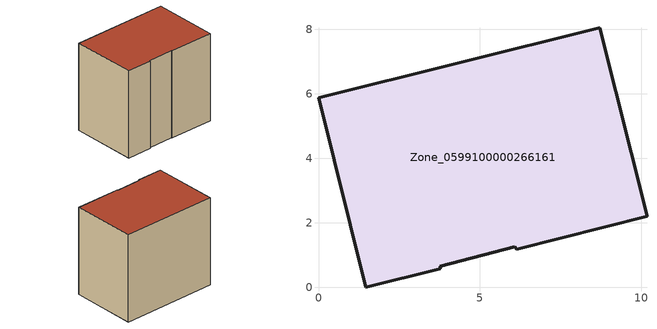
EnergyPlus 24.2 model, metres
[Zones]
Zone_0599100000266161
 floor ground (C_G): 6.07,1.26 3.76,0.66 3.76,0.58 1.47,0 0,5.88 8.71,8.05 10.17,2.21 6.13,1.18 z0
 wall outside (C_F): 6.13,1.18 10.17,2.21 8.71,8.05 0,5.88 1.47,0 3.76,0.58 3.76,0.66 6.07,1.26 6.13,1.18 z0:8.23
 roof outside (C_R): 3.76,0.66 6.07,1.26 6.13,1.18 10.17,2.21 8.71,8.05 0,5.88 1.47,0 3.76,0.58 z8.23
[BUILDING]
Pand.0599100000266161: North Axis=0; Terrain=City; Loads Convergence Tolerance Value=0.04; Temperature Convergence Tolerance Value=0.4; Solar Distribution=FullExterior; Maximum Number of Warmup Days=25; Minimum Number of Warmup Days=1
[Site:Location]
Rotterdam.The.Hague.AP_ZH_NLD Design_Conditions: Latitude=51.96; Longitude=4.45; Time Zone=1; Elevation=-4.5
[SITE:GROUNDTEMPERATURE:BUILDINGSURFACE]
18, 18, 18, 18, 18, 18, 18, 18, 18, 18, 18, 18
[MATERIAL] Thermal Absorptance=0.9; Solar Absorptance=0.7; Visible Absorptance=0.7
Name | Roughness | Thickness | Conductivity | Density | Specific Heat
G.TC.1965-1974 | MediumSmooth | 0.15 | 0.882353 | 540 | 1210
F.TC.1965-1974 | Rough | 0.3 | 0.697674 | 1920 | 840
R.TC.1965-1974 | MediumRough | 0.2 | 0.232558 | 1500 | 1000
[CONSTRUCTION]
C_G: G.TC.1965-1974
C_F: F.TC.1965-1974
C_R: R.TC.1965-1974
[ZONE]
Zone_0599100000266161: Type=1; Multiplier=1; Ceiling Height=Autocalculate; Volume=Autocalculate; Floor Area=autocalculate; Part of Total Floor Area=Yes
[ZONEINFILTRATION:DESIGNFLOWRATE]
Infil_Zone_0599100000266161: Zone or ZoneList or Space or SpaceList=Zone_0599100000266161; Schedule=AlwaysOn; Design Flow Rate Calculation Method=Flow/Area; Flow Rate per Floor Area=0.003; Constant Term Coefficient=1; Temperature Term Coefficient=0; Velocity Term Coefficient=0; Velocity Squared Term Coefficient=0
[HVACTEMPLATE:ZONE:IDEALLOADSAIRSYSTEM]
Zone_0599100000266161: Maximum Heating Supply Air Temperature=50; Minimum Cooling Supply Air Temperature=13; Maximum Heating Supply Air Humidity Ratio=0.0156; Minimum Cooling Supply Air Humidity Ratio=0.0077; Heating Limit=NoLimit; Cooling Limit=NoLimit; Dehumidification Control Type=ConstantSensibleHeatRatio; Cooling Sensible Heat Ratio=0.7; Dehumidification Setpoint=60; Humidification Control Type=None; Humidification Setpoint=30; Outdoor Air Method=None; Outdoor Air Flow Rate per Person=0.00944; Outdoor Air Flow Rate per Zone Floor Area=0; Outdoor Air Flow Rate per Zone=0; Demand Controlled Ventilation Type=None; Outdoor Air Economizer Type=NoEconomizer; Heat Recovery Type=None; Sensible Heat Recovery Effectiveness=0.7; Latent Heat Recovery Effectiveness=0.65
[ZONECONTROL:THERMOSTAT]
ThermostatControl_Zone_0599100000266161: Zone or ZoneList=Zone_0599100000266161; Control Type Schedule=DualSetpointControlType; Control 1=Thermostat_Zone_0599100000266161; Temperature Difference Between Cutout And Setpoint=0
[THERMOSTATSETPOINT:DUALSETPOINT]
Thermostat_Zone_0599100000266161: Heating Setpoint Temperature Schedule=HeatingSetpoint_Zone_0599100000266161; Cooling Setpoint Temperature Schedule=CoolingSetpoint_Zone_0599100000266161
[SCHEDULE:COMPACT]
HeatingSetpoint_Zone_0599100000266161: Through: 12/31, For: AllDays, Until: 24:00, 21
CoolingSetpoint_Zone_0599100000266161: Through: 12/31, For: AllDays, Until: 24:00, 24
DualSetpointControlType: Through: 12/31, For: AllDays, Until: 24:00, 4
AlwaysOn: Through: 12/31, For: AllDays, Until: 24:00, 1
